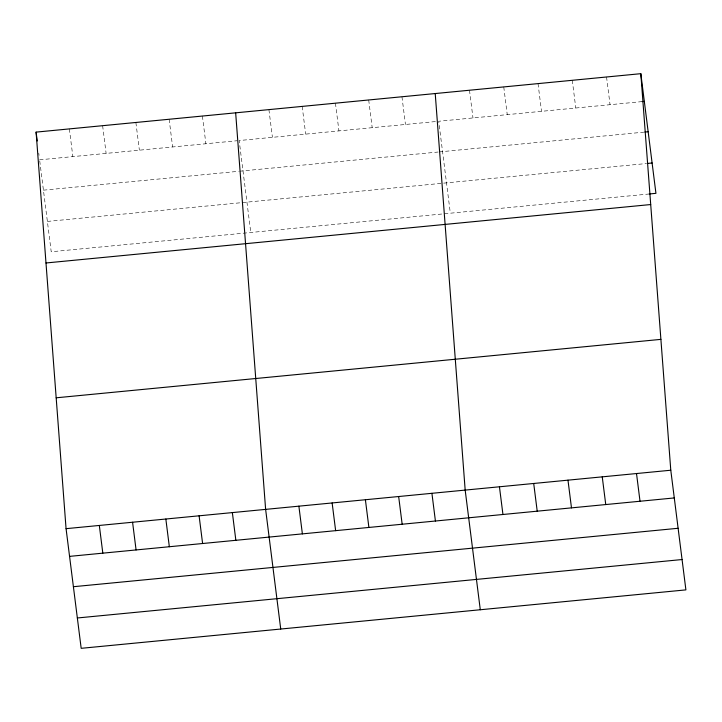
<?xml version="1.0" encoding="UTF-8"?>
<svg xmlns="http://www.w3.org/2000/svg" width="722" height="722" viewBox="0 0 722 722"><rect width="100%" height="100%" fill="white"/><g stroke="black" fill="none" stroke-linecap="round" stroke-linejoin="round"><path stroke-width="0.54" stroke-dasharray="3.61 2.71" d="M39.602 159.824L236.942 140.754M435.393 121.585L239.162 140.546L250.778 232.484M642.111 101.603L438.714 121.26L450.329 213.198M43.437 190.166L238.558 171.313M239.668 171.204L438.119 152.026M439.229 151.918L643.735 132.162M47.381 221.428L646.578 163.524M649.304 193.974L51.217 251.77L39.737 160.907M606.552 76.992L610.054 104.699M572.284 80.304L575.786 108.011M538.025 83.617L541.518 111.323M503.757 86.929L507.25 114.636M469.49 90.241L472.982 117.948M401.955 96.766L405.457 124.473M368.698 99.979L372.2 127.686M335.441 103.192L338.943 130.899M302.175 106.405L305.677 134.111M268.918 109.618L272.42 137.324M202.395 116.043L205.896 143.759M169.138 119.265L172.639 146.972M135.88 122.478L139.382 150.185M102.623 125.691L106.116 153.398M69.357 128.904L72.859 156.611M38.762 153.172L39.042 155.392"/><path stroke-width="1.08" d="M640.82 73.68L670.783 470.23L685.9 589.883L81.18 648.32L66.063 528.666L36.1 132.117L640.82 73.68L655.937 193.334L649.304 193.974M642.111 101.603L644.322 101.396M644.845 132.054L648.157 131.729M647.688 163.425L652.11 162.992M45.991 262.979L650.712 204.543M56.172 397.804L660.901 339.367M66.063 528.666L670.783 470.23M69.565 556.373L674.285 497.936M73.391 586.715L678.12 528.278M77.344 617.978L682.064 559.541M636.515 473.542L640.017 501.248M602.247 476.854L605.749 504.561M567.979 480.166L571.481 507.873M533.711 483.478L537.213 511.185M499.443 486.79L502.945 514.497M480.292 609.747L465.176 490.103L435.222 93.553M431.918 493.316L435.42 521.022M398.661 496.528L402.163 524.235M365.395 499.741L368.897 527.448M332.138 502.954L335.64 530.661M298.881 506.167L302.383 533.874M280.732 629.033L265.624 509.38L235.661 112.831M232.358 512.593L235.859 540.309M199.101 515.806L202.602 543.522M165.843 519.028L169.336 546.734M132.577 522.241L136.079 549.947M99.32 525.454L102.822 553.16M36.1 132.117L37.219 140.98"/></g></svg>
